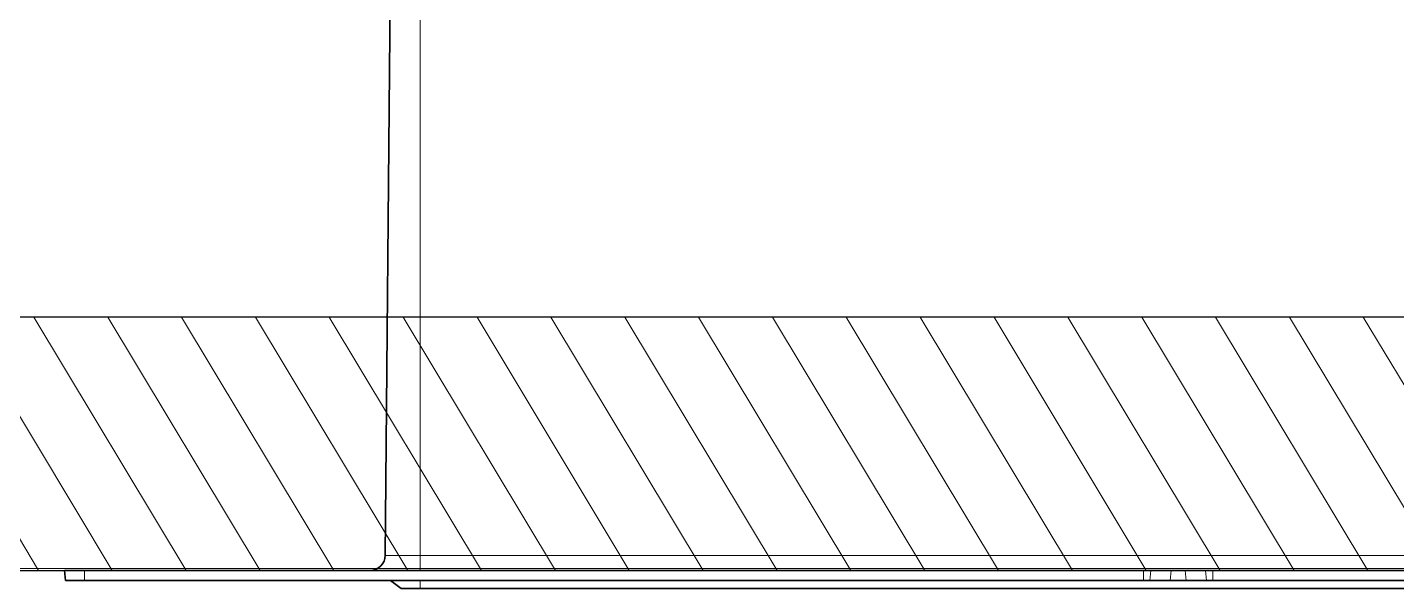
# Model space of a CAD drawing. Header units: inches. Extents: x -12478 to 399182, y -23212 to 525552.
# Drawn here: x 74476.8 to 74612, y -5810 to -5754.6 of the extents above; entities that cross this region are included whole.
import ezdxf

# ---------------------------------------------------------------- set-up
doc = ezdxf.new("R2010")
doc.units = ezdxf.units.IN
doc.header["$LTSCALE"] = 1000
doc.header["$MEASUREMENT"] = 0
doc.linetypes.add('DASHED', pattern=[0.75, 0.5, -0.25])
doc.linetypes.add('HIDDEN', pattern=[0.375, 0.25, -0.125])
for name, color, linetype in [('A-Hidden', 8, 'HIDDEN'), ('CQ Grg Gypsum', 41, 'Continuous'), ('CQ Light Elevation', 4, 'Continuous')]:
    doc.layers.add(name, color=color, linetype=linetype)
doc.layers.add('CQ Gypsum Hatch', color=8, linetype='Continuous', lineweight=20)
doc.layers.add('CQ Lighting', color=5, linetype='Continuous', lineweight=0)

# ---------------------------------------------------------------- blocks, each defined once
blk = doc.blocks.new('T.HC0E0.HQ12 side 2')
at = {"layer": 'CQ Lighting', "color": 1, "lineweight": 13}
for p in [(442078.15, 518877.62), (441928.45, 518820.2)]:
    blk.add_line(p, (442078.15, 518820.2), dxfattribs=at)
at = {"layer": 'CQ Lighting', "color": 1, "lineweight": 35}
for p, q in [((442081.1, 518877.62), (442081.61, 518820.2)), ((441895.3, 518818.72), (441999.89, 518818.72)), ((442006.72, 518818.72), (442111.3, 518818.72)), ((441895.3, 518817.72), (441999.89, 518817.72)), ((442006.72, 518817.72), (442111.3, 518817.72)), ((442078.15, 518816.92), (441928.45, 518816.92))]:
    blk.add_line(p, q, dxfattribs=at)
at = {"layer": 'CQ Lighting', "color": 1, "lineweight": 13, "ltscale": 0.086276}
blk.add_line((442078.15, 518820.2), (442081.61, 518820.2), dxfattribs=at)
at = {"layer": 'CQ Lighting', "color": 1, "lineweight": 13, "ltscale": 0.037173}
blk.add_line((442078.15, 518820.2), (442078.15, 518818.72), dxfattribs=at)
at = {"layer": 'CQ Lighting', "color": 1, "lineweight": 35, "ltscale": 0.017677}
for p, q in [((441999.89, 518818.72), (442000.6, 518818.72)), ((442006.01, 518818.72), (442006.72, 518818.72))]:
    blk.add_line(p, q, dxfattribs=at)
at = {"layer": 'CQ Lighting', "color": 1, "lineweight": 13, "ltscale": 0.025}
for p, q in [((441999.89, 518817.72), (441999.89, 518818.72)), ((442006.72, 518817.72), (442006.72, 518818.72)), ((442111.3, 518817.72), (442111.3, 518818.72))]:
    blk.add_line(p, q, dxfattribs=at)
at = {"layer": 'CQ Lighting', "color": 1, "lineweight": 13, "ltscale": 0.025094}
for p, q in [((442000.51, 518817.72), (442000.6, 518818.72)), ((442002.51, 518817.72), (442002.6, 518818.72)), ((442004.1, 518817.72), (442004.01, 518818.72)), ((442006.1, 518817.72), (442006.01, 518818.72))]:
    blk.add_line(p, q, dxfattribs=at)
at = {"layer": 'CQ Lighting', "color": 1, "lineweight": 35, "ltscale": 0.05}
for p, q in [((442000.6, 518818.72), (442002.6, 518818.72)), ((442006.01, 518818.72), (442004.01, 518818.72)), ((442111.3, 518818.72), (442113.3, 518818.72)), ((442000.51, 518817.72), (442002.51, 518817.72)), ((442006.1, 518817.72), (442004.1, 518817.72))]:
    blk.add_line(p, q, dxfattribs=at)
at = {"layer": 'CQ Lighting', "color": 1, "lineweight": 35, "ltscale": 0.035355}
blk.add_line((442002.6, 518818.72), (442004.01, 518818.72), dxfattribs=at)
at = {"layer": 'CQ Lighting', "color": 1, "lineweight": 35, "ltscale": 0.025188}
blk.add_line((442113.18, 518817.72), (442113.3, 518818.72), dxfattribs=at)
at = {"layer": 'CQ Lighting', "color": 1, "lineweight": 35, "ltscale": 0.015506}
for p, q in [((441999.89, 518817.72), (442000.51, 518817.72)), ((442006.1, 518817.72), (442006.72, 518817.72))]:
    blk.add_line(p, q, dxfattribs=at)
at = {"layer": 'CQ Lighting', "color": 1, "lineweight": 35, "ltscale": 0.039697}
blk.add_line((442002.51, 518817.72), (442004.1, 518817.72), dxfattribs=at)
at = {"layer": 'CQ Lighting', "color": 1, "lineweight": 13, "ltscale": 0.02}
blk.add_line((442078.15, 518817.72), (442078.15, 518816.92), dxfattribs=at)
at = {"layer": 'CQ Lighting', "color": 1, "lineweight": 35, "ltscale": 0.033399}
blk.add_line((442081.1, 518817.72), (442080.03, 518816.92), dxfattribs=at)
at = {"layer": 'CQ Lighting', "color": 1, "lineweight": 35, "ltscale": 0.04693}
blk.add_line((442111.3, 518817.72), (442113.18, 518817.72), dxfattribs=at)
at = {"layer": 'CQ Lighting', "color": 1, "lineweight": 35, "ltscale": 0.047002}
blk.add_line((442078.15, 518816.92), (442080.03, 518816.92), dxfattribs=at)
at = {"layer": 'CQ Lighting', "color": 1, "lineweight": 35, "ltscale": 0.003743}
blk.add_line((442078.3, 518816.92), (442078.16, 518816.92), dxfattribs=at)
at = {"layer": 'CQ Lighting', "color": 1, "lineweight": 35}
blk.add_arc((442083.11, 518820.22), 1.5, 180.5, 270, dxfattribs=at)

msp = doc.modelspace()

# ---------------------------------------------------------------- hatches: boundary and pattern name
at = {"layer": 'CQ Gypsum Hatch'}
h = msp.add_hatch(dxfattribs=at)
h.set_pattern_fill('ANSI31', color=256, scale=50, angle=76.0286, style=0)
h.set_pattern_definition([(121.0285767, (-247321.5604, -475886.665), (-5.35568947, -3.22165956), [])])
edge = h.paths.add_edge_path()
edge.add_line((73825.96, -5808.19), (75334.89, -5808.19))
edge.add_line((75334.89, -5808.19), (75334.89, -5783.19))
edge.add_line((75334.89, -5783.19), (75309.89, -5783.19))
edge.add_line((75309.89, -5783.19), (75309.89, -5758.19))
edge.add_line((75309.89, -5758.19), (75354.89, -5758.19))
edge.add_line((75354.89, -5758.19), (75354.89, -5783.19))
edge.add_line((75354.89, -5783.19), (73825.96, -5783.19))

# ---------------------------------------------------------------- linework, layer by layer
at = {"layer": 'A-Hidden', "linetype": 'DASHED', "lineweight": 0, "ltscale": 10}
msp.add_line((77706.96, -5807.99, 0), (70519.48, -5807.99, 0), dxfattribs=at)
at = {"layer": 'CQ Grg Gypsum', "elevation": 0}
msp.add_lwpolyline([(73825.96, -5808.19), (75334.89, -5808.19), (75334.89, -5783.19), (75309.89, -5783.19), (75309.89, -5758.19), (75354.89, -5758.19), (75354.89, -5783.19), (73825.96, -5783.19)], dxfattribs=at)

# ---------------------------------------------------------------- block references
at = {"layer": 'CQ Light Elevation', "xscale": -1}
msp.add_blockref('T.HC0E0.HQ12 side 2', (516593.73, -524626.91), dxfattribs=at)

doc.saveas('drawing.dxf')
